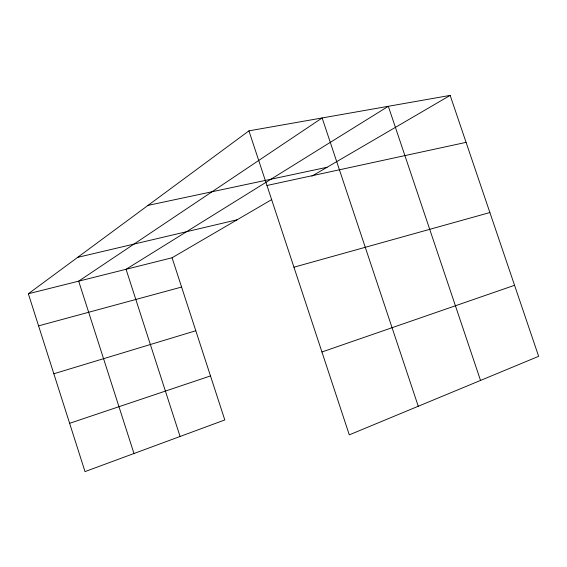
<?xml version="1.0" encoding="UTF-8"?>
<svg xmlns="http://www.w3.org/2000/svg" width="567" height="567" viewBox="0 0 567 567"><rect width="100%" height="100%" fill="white"/><g stroke="black" fill="none" stroke-linecap="round" stroke-linejoin="round"><path stroke-width="0.85" d="M271.721 199.584L172.077 257.765L224.801 419.949L85.007 471.602L28.35 293.763L248.934 130.857L450.155 95.398L538.65 356.331L349.286 434.854L248.934 130.857M311.864 176.146L450.155 95.398M321.928 351.987L514.56 285.293M69.621 423.308L210.492 375.928M53.837 373.759L195.799 330.745M293.94 267.199L489.888 212.547M38.577 325.862L181.596 287.051M28.35 293.763L172.077 257.765M77.629 257.368L237.119 219.783M266.965 185.487L466.081 142.36M148.022 205.382L327.031 167.286M480.532 380.429L388.324 106.291L126.065 269.282L180.072 436.477M418.262 406.248L322.148 117.957L78.678 281.154L133.982 453.501"/></g></svg>
